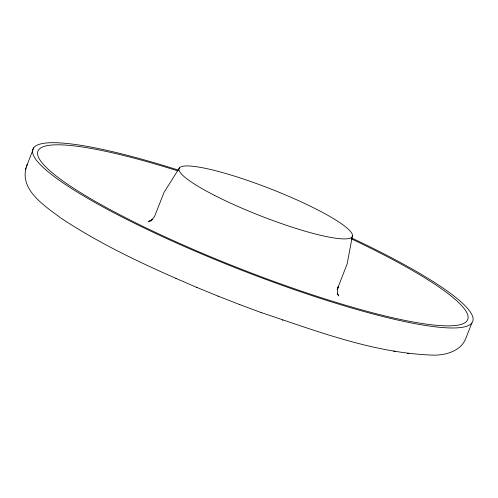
<?xml version="1.0" encoding="UTF-8"?>
<svg xmlns="http://www.w3.org/2000/svg" width="498" height="498" viewBox="0 0 498 498"><rect width="100%" height="100%" fill="white"/><g stroke="black" fill="none" stroke-linecap="round" stroke-linejoin="round"><path stroke-width="0.75" d="M352.491 235.51L347.181 263.753L337.227 289.531L338.148 286.792L337.327 290.571L337.731 294.418L337.395 293.123M26.083 167.789C19.802 190.547 45.685 206.502 60.607 217.869C103.223 246.217 150.091 267.395 197.015 287.502M26.73 165.927L33.764 147.713M25.498 169.544L27.315 164.166M471.867 322.959L465.418 339.418C460.22 351.084 446.052 355.111 434.293 355.167C374.446 353.449 317.351 331.232 261.17 312.563M179.423 167.901L164.122 192.24L154.561 216.462L151.28 220.421L152.824 219.294L148.248 221.517L151.112 220.894M393.769 351.146L395.194 351.376M407.426 353.356L408.97 353.605M282.397 320.065L282.864 320.226M239.7 304.577L261.45 312.669M218.161 296.161L239.806 304.614M196.76 287.396L218.242 296.192M175.831 278.419L176.261 278.6M337.227 293.826L338.796 295.955L337.625 293.689M351.688 238.013A236.164 36.535 21.4 0 1 418.55 324.304A236.164 36.535 21.4 0 1 70.76 188.001A236.164 36.535 21.4 0 1 178.452 170.123M351.127 238.747A230.798 35.707 21.4 0 1 414.517 322.237A230.798 35.707 21.4 0 1 75.509 189.47A230.798 35.707 21.4 0 1 177.73 170.845M214.619 195.421A93.033 14.392 21.4 0 0 352.005 236.942A93.033 14.392 21.4 0 0 230.512 174.904A93.033 14.392 21.4 0 0 214.619 195.421"/></g></svg>
